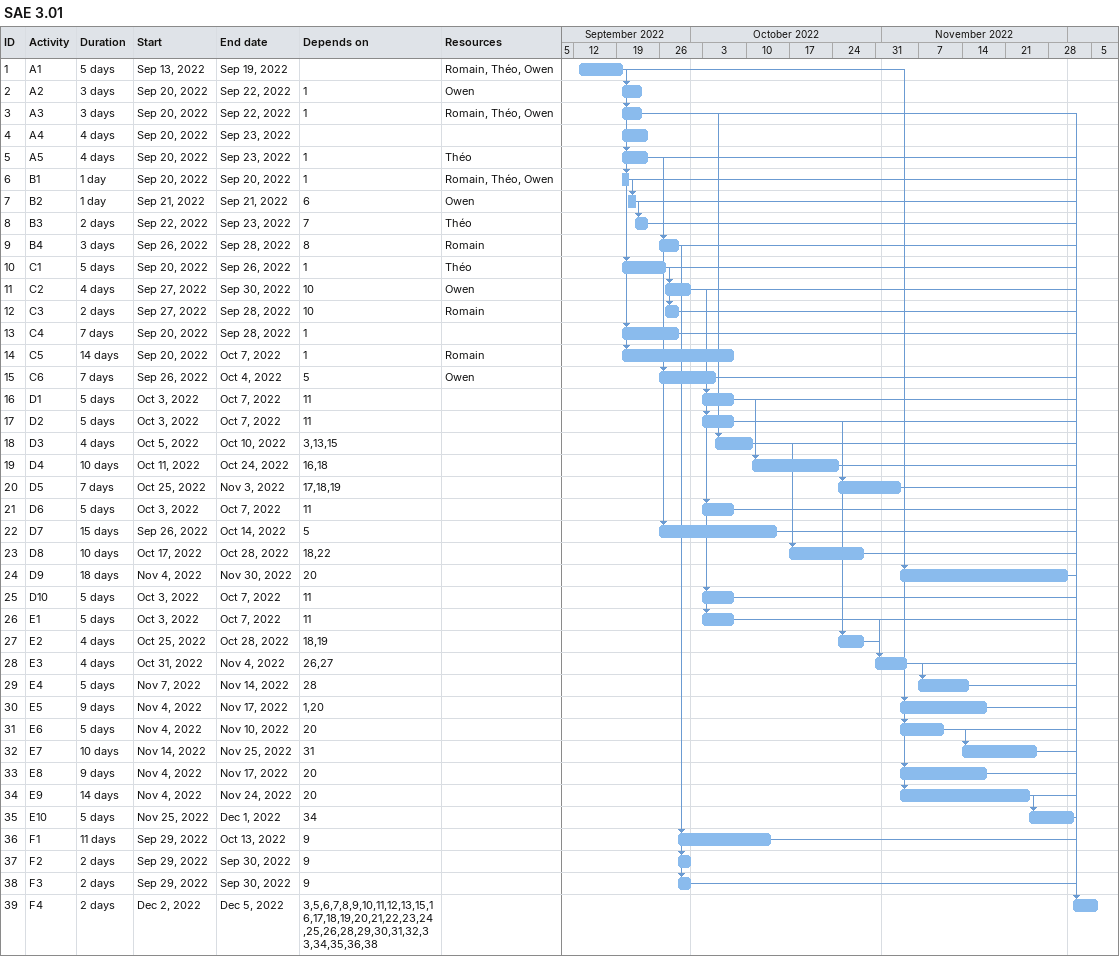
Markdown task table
SAE 3.01

| ID | Task | Duration | Start | Finish | Predecessors | Resources |
|---|---|---|---|---|---|---|
| 1 | A1 | 5d | 2022-09-13 | 2022-09-19 |  | Romain, Théo, Owen |
| 2 | A2 | 3d | 2022-09-20 | 2022-09-22 | 1 | Owen |
| 3 | A3 | 3d | 2022-09-20 | 2022-09-22 | 1 | Romain, Théo, Owen |
| 4 | A4 | 4d | 2022-09-20 | 2022-09-23 |  |  |
| 5 | A5 | 4d | 2022-09-20 | 2022-09-23 | 1 | Théo |
| 6 | B1 | 1d | 2022-09-20 | 2022-09-20 | 1 | Romain, Théo, Owen |
| 7 | B2 | 1d | 2022-09-21 | 2022-09-21 | 6 | Owen |
| 8 | B3 | 2d | 2022-09-22 | 2022-09-23 | 7 | Théo |
| 9 | B4 | 3d | 2022-09-26 | 2022-09-28 | 8 | Romain |
| 10 | C1 | 5d | 2022-09-20 | 2022-09-26 | 1 | Théo |
| 11 | C2 | 4d | 2022-09-27 | 2022-09-30 | 10 | Owen |
| 12 | C3 | 2d | 2022-09-27 | 2022-09-28 | 10 | Romain |
| 13 | C4 | 7d | 2022-09-20 | 2022-09-28 | 1 |  |
| 14 | C5 | 14d | 2022-09-20 | 2022-10-07 | 1 | Romain |
| 15 | C6 | 7d | 2022-09-26 | 2022-10-04 | 5 | Owen |
| 16 | D1 | 5d | 2022-10-03 | 2022-10-07 | 11 |  |
| 17 | D2 | 5d | 2022-10-03 | 2022-10-07 | 11 |  |
| 18 | D3 | 4d | 2022-10-05 | 2022-10-10 | 3, 13, 15 |  |
| 19 | D4 | 10d | 2022-10-11 | 2022-10-24 | 16, 18 |  |
| 20 | D5 | 7d | 2022-10-25 | 2022-11-03 | 17, 18, 19 |  |
| 21 | D6 | 5d | 2022-10-03 | 2022-10-07 | 11 |  |
| 22 | D7 | 15d | 2022-09-26 | 2022-10-14 | 5 |  |
| 23 | D8 | 10d | 2022-10-17 | 2022-10-28 | 18, 22 |  |
| 24 | D9 | 18d | 2022-11-04 | 2022-11-30 | 20 |  |
| 25 | D10 | 5d | 2022-10-03 | 2022-10-07 | 11 |  |
| 26 | E1 | 5d | 2022-10-03 | 2022-10-07 | 11 |  |
| 27 | E2 | 4d | 2022-10-25 | 2022-10-28 | 18, 19 |  |
| 28 | E3 | 4d | 2022-10-31 | 2022-11-04 | 26, 27 |  |
| 29 | E4 | 5d | 2022-11-07 | 2022-11-14 | 28 |  |
| 30 | E5 | 9d | 2022-11-04 | 2022-11-17 | 1, 20 |  |
| 31 | E6 | 5d | 2022-11-04 | 2022-11-10 | 20 |  |
| 32 | E7 | 10d | 2022-11-14 | 2022-11-25 | 31 |  |
| 33 | E8 | 9d | 2022-11-04 | 2022-11-17 | 20 |  |
| 34 | E9 | 14d | 2022-11-04 | 2022-11-24 | 20 |  |
| 35 | E10 | 5d | 2022-11-25 | 2022-12-01 | 34 |  |
| 36 | F1 | 11d | 2022-09-29 | 2022-10-13 | 9 |  |
| 37 | F2 | 2d | 2022-09-29 | 2022-09-30 | 9 |  |
| 38 | F3 | 2d | 2022-09-29 | 2022-09-30 | 9 |  |
| 39 | F4 | 2d | 2022-12-02 | 2022-12-05 | 3, 5, 6, 7, 8, 9, 10, 11, 12, 13, 15, 16, 17, 18, 19, 20, 21, 22, 23, 24, 25, 26, 28, 29, 30, 31, 32, 33, 34, 35, 36, 38 |  |
